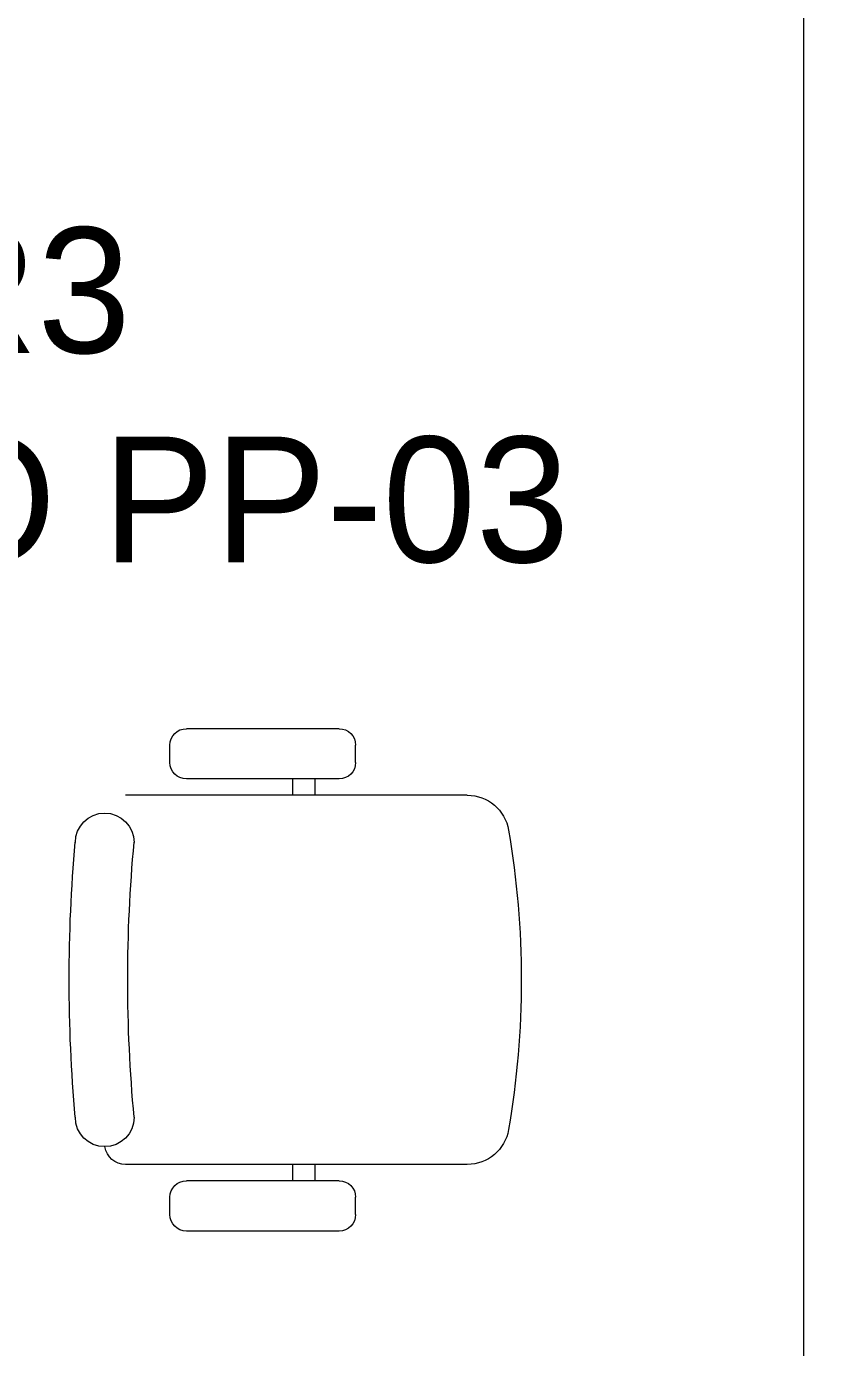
# Model space of a CAD drawing. Header units: metres. Extents: x 75097 to 220695, y -1557923 to -1361206.
# Drawn here: x 207980 to 208954, y -1466925 to -1465346 of the extents above; entities that cross this region are included whole.
import ezdxf
from ezdxf import colors
from ezdxf.entities.mleader import LeaderData, LeaderLine
from ezdxf.math import Vec2, Vec3

# ---------------------------------------------------------------- set-up
doc = ezdxf.new("R2010")
doc.units = ezdxf.units.M
doc.layers.get('0').update_dxf_attribs({"lineweight": 0})
doc.layers.add('A-100 - Copy$0$Medical Equipment and Furniture', color=8, linetype='Continuous', lineweight=0)
doc.layers.add('A-100 - Copy$0$NEW', color=8, linetype='Continuous', lineweight=5)
doc.layers.add('E-POWR', color=7, linetype='Continuous', lineweight=9, true_color=0x4e7e3e)
doc.styles.get("Standard").update_dxf_attribs({"font": 'GOTHIC.TTF'})

# ---------------------------------------------------------------- blocks, each defined once
blk = doc.blocks.new('*X81')
for p, q in [((5, 3), (5, 3)), ((5, 3), (5, 3)), ((5, 3), (5, 3)), ((5, 3), (5, 3)), ((5, 3), (5, 3)), ((5, 3), (5, 3)), ((5, 3), (5, 3)), ((5, 3), (5, 3)), ((5, 3), (5, 3)), ((5, 3), (5, 3)), ((5, 3), (5, 3)), ((5, 3), (5, 3)), ((5, 3), (5, 3)), ((5, 3), (5, 3)), ((5, 3), (5, 3)), ((5, 3), (5, 3)), ((5, 3), (5, 3)), ((5, 3), (5, 3)), ((5, 3), (5, 3)), ((5, 3), (5, 3)), ((5, 3), (5, 3)), ((5, 3), (5, 3)), ((5, 3), (5, 3)), ((5, 3), (5, 3)), ((5, 3), (5, 3)), ((5, 3), (5, 3)), ((5, 3), (5, 3)), ((5, 3), (5, 3)), ((5, 3), (5, 3)), ((5, 3), (5, 3)), ((5, 3), (5, 3)), ((5, 3), (5, 3)), ((5, 3), (5, 3)), ((5, 3), (5, 3)), ((5, 3), (5, 3)), ((5, 3), (5, 3)), ((5, 3), (5, 3)), ((5, 3), (5, 3)), ((5, 3), (5, 3)), ((5, 3), (5, 3)), ((5, 3), (5, 3)), ((5, 3), (5, 3)), ((5, 3), (5, 3)), ((5, 3), (5, 3)), ((5, 3), (5, 3)), ((5, 3), (5, 3)), ((5, 3), (5, 3)), ((5, 3), (5, 3)), ((5, 3), (5, 3)), ((5, 3), (5, 3)), ((5, 3), (5, 3)), ((5, 3), (5, 3)), ((5, 3), (5, 3)), ((5, 3), (5, 3)), ((5, 3), (5, 3)), ((5, 3), (5, 3)), ((5, 3), (5, 3)), ((5, 3), (5, 3)), ((5, 3), (5, 3)), ((5, 3), (5, 3)), ((5, 3), (5, 3)), ((5, 3), (5, 3)), ((5, 3), (5, 3)), ((5, 3), (5, 3)), ((5, 3), (5, 3)), ((5, 3), (5, 3)), ((6, 3), (5, 3)), ((5, 3), (5, 3)), ((6, 3), (5, 3)), ((5, 3), (5, 3)), ((6, 3), (5, 3)), ((5, 3), (5, 3)), ((6, 3), (5, 3)), ((5, 3), (5, 3)), ((5, 3), (5, 3)), ((5, 3), (5, 3)), ((5, 3), (5, 3)), ((5, 3), (5, 3)), ((5, 3), (5, 3)), ((5, 3), (5, 3)), ((5, 3), (5, 3)), ((5, 3), (5, 3)), ((5, 3), (5, 3)), ((5, 3), (5, 3)), ((5, 3), (5, 3)), ((5, 3), (5, 3)), ((5, 3), (5, 3)), ((5, 3), (5, 3)), ((5, 3), (5, 3)), ((5, 3), (5, 3)), ((5, 3), (5, 3)), ((5, 3), (5, 3)), ((5, 3), (5, 3)), ((5, 3), (5, 3)), ((5, 3), (5, 3)), ((5, 3), (5, 3)), ((6, 3), (6, 3)), ((6, 3), (6, 3)), ((6, 3), (6, 3)), ((6, 3), (6, 3)), ((6, 3), (6, 3)), ((6, 3), (6, 3)), ((6, 3), (6, 3)), ((6, 3), (6, 3)), ((6, 3), (6, 3)), ((6, 3), (6, 3)), ((6, 3), (6, 3)), ((6, 3), (6, 3)), ((6, 3), (6, 3)), ((6, 3), (6, 3)), ((6, 3), (6, 3)), ((6, 3), (6, 3)), ((6, 3), (6, 3)), ((6, 3), (6, 3)), ((6, 3), (6, 3)), ((6, 3), (6, 3)), ((6, 3), (6, 3)), ((6, 3), (6, 3)), ((6, 3), (6, 3)), ((6, 3), (6, 3)), ((6, 3), (6, 3)), ((6, 3), (6, 3)), ((6, 3), (6, 3)), ((6, 3), (6, 3)), ((6, 3), (6, 3)), ((6, 3), (6, 3)), ((6, 3), (6, 3)), ((6, 3), (6, 3)), ((6, 3), (6, 3)), ((6, 3), (6, 3)), ((6, 3), (6, 3)), ((6, 3), (6, 3)), ((6, 3), (6, 3)), ((6, 3), (6, 3)), ((6, 3), (6, 3)), ((6, 3), (6, 3)), ((6, 3), (6, 3)), ((6, 3), (6, 3)), ((6, 3), (6, 3)), ((6, 3), (6, 3)), ((6, 3), (6, 3)), ((6, 3), (6, 3)), ((6, 3), (6, 3)), ((6, 3), (6, 3)), ((6, 3), (6, 3)), ((6, 3), (6, 3)), ((6, 3), (6, 3)), ((6, 3), (6, 3)), ((6, 3), (6, 3)), ((6, 3), (6, 3)), ((6, 3), (6, 3)), ((6, 3), (6, 3)), ((6, 3), (6, 3)), ((6, 3), (6, 3)), ((6, 3), (6, 3)), ((6, 3), (6, 3)), ((6, 3), (6, 3)), ((6, 3), (6, 3)), ((6, 3), (6, 3)), ((6, 3), (6, 3)), ((6, 3), (6, 3)), ((6, 3), (6, 3)), ((6, 3), (6, 3)), ((6, 3), (6, 3)), ((6, 3), (6, 3)), ((6, 3), (6, 3)), ((6, 3), (6, 3)), ((6, 3), (6, 3)), ((6, 3), (6, 3)), ((6, 3), (6, 3)), ((6, 3), (6, 3)), ((6, 3), (6, 3)), ((6, 3), (6, 3)), ((6, 3), (6, 3)), ((6, 3), (6, 3)), ((6, 3), (6, 3)), ((6, 3), (6, 3)), ((6, 3), (6, 3)), ((6, 3), (6, 3)), ((6, 3), (6, 3)), ((6, 3), (6, 3)), ((6, 3), (6, 3)), ((6, 3), (6, 3)), ((6, 3), (6, 3)), ((6, 3), (6, 3)), ((6, 3), (6, 3)), ((6, 3), (6, 3)), ((6, 3), (6, 3)), ((6, 3), (6, 3)), ((6, 3), (6, 3)), ((6, 3), (6, 3)), ((6, 3), (6, 3)), ((6, 3), (6, 3)), ((6, 3), (6, 3)), ((6, 3), (6, 3)), ((6, 3), (6, 3)), ((6, 3), (6, 3)), ((6, 3), (6, 3)), ((6, 3), (6, 3)), ((6, 3), (6, 3)), ((6, 3), (6, 3)), ((6, 3), (6, 3)), ((6, 3), (6, 3)), ((6, 3), (6, 3)), ((6, 3), (6, 3)), ((6, 3), (6, 3)), ((6, 3), (6, 3)), ((6, 3), (6, 3)), ((6, 3), (6, 3)), ((6, 3), (6, 3)), ((6, 3), (6, 3)), ((6, 3), (6, 3)), ((6, 3), (6, 3)), ((6, 3), (6, 3)), ((6, 3), (6, 3)), ((6, 3), (6, 3)), ((6, 3), (6, 3)), ((6, 3), (6, 3)), ((6, 3), (6, 3)), ((6, 3), (6, 3)), ((6, 3), (6, 3)), ((6, 3), (6, 3)), ((6, 3), (6, 3)), ((6, 3), (6, 3)), ((6, 3), (6, 3)), ((6, 3), (6, 3)), ((6, 3), (6, 3)), ((6, 3), (6, 3)), ((6, 3), (6, 3)), ((6, 3), (6, 3)), ((6, 3), (6, 3)), ((6, 3), (6, 3)), ((6, 3), (6, 3)), ((6, 3), (6, 3)), ((6, 3), (6, 3)), ((6, 3), (6, 3)), ((6, 3), (6, 3)), ((6, 3), (6, 3)), ((6, 3), (6, 3)), ((6, 3), (6, 3)), ((6, 3), (6, 3)), ((6, 3), (6, 3)), ((6, 3), (6, 3)), ((6, 3), (6, 3)), ((6, 3), (6, 3)), ((6, 3), (6, 3)), ((6, 3), (6, 3)), ((6, 3), (6, 3)), ((6, 3), (6, 3)), ((6, 3), (6, 3)), ((6, 3), (6, 3)), ((6, 3), (6, 3)), ((6, 3), (6, 3)), ((6, 3), (6, 3)), ((6, 3), (6, 3)), ((6, 3), (6, 3)), ((6, 3), (6, 3)), ((6, 3), (6, 3)), ((6, 3), (6, 3)), ((6, 3), (6, 3)), ((6, 3), (6, 3)), ((6, 3), (6, 3)), ((6, 3), (6, 3)), ((6, 3), (6, 3)), ((6, 3), (6, 3)), ((6, 3), (6, 3)), ((6, 3), (6, 3)), ((6, 3), (6, 3)), ((6, 3), (6, 3)), ((6, 3), (6, 3)), ((6, 3), (6, 3)), ((6, 3), (6, 3)), ((6, 3), (6, 3)), ((6, 3), (6, 3)), ((6, 3), (6, 3)), ((6, 3), (6, 3)), ((6, 3), (6, 3)), ((6, 3), (6, 3)), ((6, 3), (6, 3)), ((6, 3), (6, 3)), ((6, 3), (6, 3)), ((6, 3), (6, 3)), ((6, 3), (6, 3)), ((6, 3), (6, 3)), ((6, 3), (6, 3)), ((6, 3), (6, 3)), ((6, 3), (6, 3)), ((6, 3), (6, 3)), ((6, 3), (6, 3)), ((6, 3), (6, 3)), ((6, 3), (6, 3)), ((6, 3), (6, 3)), ((6, 3), (6, 3)), ((6, 3), (6, 3)), ((6, 3), (6, 3)), ((6, 3), (6, 3)), ((6, 3), (6, 3)), ((6, 3), (6, 3)), ((6, 3), (6, 3)), ((6, 3), (6, 3)), ((6, 3), (5, 3)), ((6, 3), (5, 3)), ((6, 3), (5, 3)), ((6, 3), (5, 3)), ((6, 3), (5, 3)), ((6, 3), (6, 3)), ((6, 3), (6, 3)), ((6, 3), (6, 3)), ((6, 3), (6, 3)), ((6, 3), (6, 3)), ((6, 3), (6, 3)), ((6, 3), (6, 3)), ((6, 3), (6, 3)), ((6, 3), (6, 3)), ((6, 3), (6, 3)), ((6, 3), (6, 3)), ((6, 3), (6, 3)), ((6, 3), (6, 3)), ((6, 3), (6, 3)), ((6, 3), (6, 3)), ((6, 3), (6, 3)), ((6, 3), (6, 3)), ((6, 3), (6, 3)), ((6, 3), (6, 3)), ((6, 3), (6, 3)), ((6, 3), (6, 3)), ((6, 3), (6, 3)), ((6, 3), (6, 3)), ((6, 3), (6, 3)), ((6, 3), (6, 3)), ((6, 3), (6, 3)), ((6, 3), (6, 3)), ((6, 3), (6, 3)), ((6, 3), (6, 3)), ((6, 3), (6, 3)), ((6, 3), (6, 3)), ((6, 3), (6, 3)), ((6, 3), (6, 3)), ((6, 3), (6, 3)), ((6, 3), (6, 3)), ((6, 3), (6, 3)), ((6, 3), (6, 3)), ((6, 3), (6, 3)), ((6, 3), (6, 3)), ((6, 3), (6, 3)), ((6, 3), (6, 3)), ((6, 3), (6, 3)), ((6, 3), (6, 3)), ((6, 3), (6, 3)), ((6, 3), (6, 3)), ((6, 3), (6, 3)), ((6, 3), (6, 3)), ((6, 3), (6, 3)), ((6, 3), (6, 3)), ((6, 3), (6, 3)), ((6, 3), (6, 3)), ((6, 3), (6, 3)), ((6, 3), (6, 3)), ((6, 3), (6, 3)), ((6, 3), (6, 3)), ((6, 3), (6, 3)), ((6, 3), (6, 3)), ((6, 3), (6, 3)), ((6, 3), (6, 3)), ((6, 3), (6, 3)), ((6, 3), (6, 3)), ((6, 3), (6, 3)), ((6, 3), (6, 3)), ((6, 3), (6, 3)), ((6, 3), (6, 3)), ((6, 3), (6, 3)), ((6, 3), (6, 3)), ((6, 3), (6, 3)), ((6, 3), (6, 3)), ((6, 3), (6, 3)), ((6, 3), (6, 3)), ((6, 3), (6, 3)), ((6, 3), (6, 3)), ((6, 3), (6, 3)), ((6, 3), (6, 3)), ((6, 3), (6, 3)), ((6, 3), (6, 3)), ((6, 3), (6, 3)), ((6, 3), (6, 3)), ((6, 3), (6, 3)), ((6, 3), (6, 3)), ((6, 3), (6, 3)), ((6, 3), (6, 3)), ((6, 3), (6, 3)), ((6, 3), (6, 3)), ((6, 3), (6, 3)), ((6, 3), (6, 3)), ((6, 3), (6, 3)), ((6, 3), (6, 3)), ((6, 3), (6, 3)), ((6, 3), (6, 3)), ((6, 3), (6, 3)), ((6, 3), (6, 3)), ((6, 3), (6, 3)), ((6, 3), (6, 3)), ((6, 3), (6, 3)), ((6, 3), (6, 3)), ((6, 3), (6, 3)), ((6, 3), (6, 3)), ((6, 3), (6, 3)), ((6, 3), (6, 3)), ((6, 3), (6, 3)), ((6, 3), (6, 3)), ((6, 3), (6, 3)), ((6, 3), (6, 3)), ((6, 3), (6, 3)), ((6, 3), (6, 3)), ((6, 3), (6, 3)), ((6, 3), (6, 3)), ((6, 3), (6, 3)), ((6, 3), (6, 3)), ((6, 3), (6, 3)), ((6, 3), (6, 3)), ((6, 3), (6, 3)), ((6, 3), (6, 3)), ((6, 3), (6, 3)), ((6, 3), (6, 3)), ((6, 3), (6, 3)), ((6, 3), (6, 3)), ((6, 3), (6, 3)), ((6, 3), (6, 3)), ((6, 3), (6, 3)), ((6, 3), (6, 3)), ((6, 3), (6, 3)), ((6, 3), (6, 3)), ((6, 3), (6, 3)), ((6, 3), (6, 3)), ((6, 3), (6, 3)), ((6, 3), (6, 3)), ((6, 3), (6, 3)), ((6, 3), (6, 3)), ((6, 3), (6, 3)), ((6, 3), (6, 3)), ((6, 3), (6, 3)), ((6, 3), (6, 3)), ((6, 3), (6, 3)), ((6, 3), (6, 3)), ((6, 3), (6, 3)), ((6, 3), (6, 3)), ((6, 3), (6, 3)), ((6, 3), (6, 3)), ((6, 3), (6, 3)), ((6, 3), (6, 3)), ((6, 3), (6, 3)), ((6, 3), (6, 3)), ((6, 3), (6, 3)), ((6, 3), (6, 3)), ((6, 3), (6, 3)), ((6, 3), (6, 3)), ((6, 3), (6, 3)), ((6, 3), (6, 3)), ((6, 3), (6, 3)), ((6, 3), (6, 3)), ((6, 3), (6, 3)), ((6, 3), (6, 3)), ((6, 3), (6, 3)), ((6, 3), (6, 3)), ((6, 3), (6, 3)), ((6, 3), (6, 3)), ((6, 3), (6, 3)), ((6, 3), (6, 3)), ((6, 3), (6, 3)), ((6, 3), (6, 3)), ((6, 3), (6, 3)), ((6, 3), (6, 3)), ((6, 3), (6, 3)), ((6, 3), (6, 3)), ((6, 3), (6, 3)), ((6, 3), (6, 3)), ((6, 3), (6, 3)), ((6, 3), (6, 3)), ((6, 3), (6, 3)), ((6, 3), (6, 3)), ((6, 3), (6, 3)), ((6, 3), (6, 3)), ((6, 3), (6, 3)), ((6, 3), (6, 3)), ((6, 3), (6, 3)), ((6, 3), (6, 3)), ((6, 3), (6, 3)), ((6, 3), (6, 3)), ((6, 3), (6, 3)), ((6, 3), (6, 3)), ((6, 3), (6, 3)), ((6, 3), (6, 3)), ((6, 3), (6, 3)), ((6, 3), (6, 3)), ((6, 3), (6, 3)), ((6, 3), (6, 3)), ((6, 3), (6, 3)), ((6, 3), (6, 3)), ((6, 3), (6, 3)), ((6, 3), (6, 3)), ((6, 3), (6, 3)), ((6, 3), (6, 3)), ((6, 3), (6, 3)), ((6, 3), (6, 3)), ((6, 3), (6, 3)), ((6, 3), (6, 3)), ((6, 3), (6, 3)), ((6, 3), (6, 3)), ((6, 3), (6, 3)), ((6, 3), (6, 3)), ((6, 3), (6, 3)), ((6, 3), (6, 3)), ((6, 3), (6, 3)), ((6, 3), (6, 3)), ((6, 3), (6, 3)), ((6, 3), (6, 3)), ((6, 3), (6, 3)), ((6, 3), (6, 3)), ((6, 3), (6, 3)), ((6, 3), (6, 3)), ((6, 3), (6, 3)), ((6, 3), (6, 3)), ((6, 3), (6, 3)), ((6, 3), (6, 3)), ((6, 3), (6, 3)), ((6, 3), (6, 3)), ((6, 3), (6, 3)), ((6, 3), (6, 3)), ((6, 3), (6, 3)), ((6, 3), (6, 3)), ((6, 3), (6, 3)), ((6, 3), (6, 3)), ((6, 3), (6, 3)), ((6, 3), (6, 3)), ((6, 3), (6, 3)), ((6, 3), (6, 3)), ((6, 3), (6, 3)), ((6, 3), (6, 3)), ((6, 3), (6, 3)), ((6, 3), (6, 3)), ((6, 3), (6, 3)), ((6, 3), (6, 3)), ((6, 3), (6, 3)), ((6, 3), (6, 3)), ((6, 3), (6, 3)), ((6, 3), (6, 3)), ((6, 3), (6, 3)), ((6, 3), (6, 3)), ((6, 3), (6, 3)), ((6, 3), (6, 3)), ((6, 3), (6, 3)), ((6, 3), (6, 3)), ((6, 3), (6, 3)), ((6, 3), (6, 3)), ((6, 3), (6, 3)), ((6, 3), (6, 3)), ((6, 3), (6, 3)), ((6, 3), (6, 3)), ((6, 3), (6, 3)), ((6, 3), (6, 3)), ((6, 3), (6, 3)), ((6, 3), (6, 3)), ((6, 3), (6, 3)), ((6, 3), (6, 3)), ((6, 3), (6, 3)), ((6, 3), (6, 3)), ((6, 3), (6, 3)), ((6, 3), (6, 3)), ((6, 3), (6, 3)), ((6, 3), (6, 3)), ((6, 3), (6, 3)), ((6, 3), (6, 3)), ((6, 3), (6, 3)), ((6, 3), (6, 3)), ((6, 3), (6, 3)), ((6, 3), (6, 3)), ((6, 3), (6, 3)), ((6, 3), (6, 3)), ((6, 3), (6, 3)), ((6, 3), (6, 3)), ((6, 3), (6, 3)), ((6, 3), (6, 3)), ((6, 3), (6, 3)), ((6, 3), (6, 3)), ((6, 3), (6, 3)), ((6, 3), (6, 3)), ((6, 3), (6, 3)), ((6, 3), (6, 3)), ((6, 3), (6, 3)), ((6, 3), (6, 3)), ((6, 3), (6, 3)), ((6, 3), (6, 3)), ((6, 3), (6, 3)), ((6, 3), (6, 3)), ((6, 3), (6, 3)), ((6, 3), (6, 3)), ((6, 3), (6, 3)), ((6, 3), (6, 3)), ((6, 3), (6, 3)), ((6, 3), (6, 3)), ((6, 3), (6, 3)), ((6, 3), (6, 3)), ((6, 3), (6, 3)), ((6, 3), (6, 3)), ((6, 3), (6, 3)), ((6, 3), (6, 3)), ((6, 3), (6, 3)), ((6, 3), (6, 3)), ((6, 3), (6, 3)), ((6, 3), (6, 3)), ((6, 3), (6, 3)), ((6, 3), (6, 3)), ((6, 3), (6, 3)), ((6, 3), (6, 3)), ((6, 3), (6, 3)), ((6, 3), (6, 3)), ((6, 3), (6, 3)), ((6, 3), (6, 3)), ((6, 3), (6, 3)), ((6, 3), (6, 3)), ((6, 3), (6, 3)), ((6, 3), (6, 3)), ((6, 3), (6, 3)), ((6, 3), (6, 3))]:
    blk.add_line(p, q)
blk = doc.blocks.new('*X82')
for p, q in [((13, 1), (13, 1)), ((13, 1), (13, 1)), ((13, 1), (13, 1)), ((13, 1), (13, 1)), ((13, 1), (13, 1)), ((13, 1), (13, 1)), ((13, 1), (13, 1)), ((13, 1), (13, 1)), ((13, 1), (13, 1)), ((13, 1), (13, 1)), ((13, 1), (13, 1)), ((13, 1), (13, 1)), ((13, 1), (13, 1)), ((13, 1), (13, 1)), ((13, 1), (13, 1)), ((13, 1), (14, 1)), ((13, 1), (14, 1)), ((13, 1), (14, 1)), ((13, 1), (13, 1)), ((13, 1), (13, 1)), ((13, 1), (13, 1)), ((13, 1), (13, 1)), ((13, 1), (13, 1)), ((13, 1), (13, 1)), ((13, 1), (13, 1)), ((13, 1), (13, 1)), ((13, 1), (13, 1)), ((13, 1), (13, 1)), ((13, 1), (13, 1)), ((13, 1), (13, 1)), ((13, 1), (13, 1)), ((13, 1), (13, 1)), ((13, 1), (13, 1)), ((13, 1), (13, 1)), ((13, 1), (13, 1)), ((13, 1), (13, 1)), ((13, 1), (13, 1)), ((13, 1), (13, 1)), ((13, 1), (13, 1)), ((13, 1), (13, 1)), ((13, 1), (13, 1)), ((13, 1), (13, 1)), ((13, 1), (13, 1)), ((13, 1), (13, 1)), ((13, 1), (13, 1)), ((13, 1), (13, 1)), ((13, 1), (13, 1)), ((13, 1), (13, 1)), ((13, 1), (13, 1)), ((13, 1), (13, 1)), ((13, 1), (13, 1)), ((13, 1), (13, 1)), ((13, 1), (13, 1)), ((13, 1), (13, 1)), ((13, 1), (13, 1)), ((13, 1), (13, 1)), ((13, 1), (13, 1)), ((13, 1), (13, 1)), ((13, 1), (13, 1)), ((13, 1), (13, 1)), ((13, 1), (13, 1)), ((13, 1), (13, 1)), ((13, 1), (13, 1)), ((13, 1), (13, 1)), ((13, 1), (13, 1)), ((13, 1), (13, 1)), ((13, 1), (13, 1)), ((13, 1), (13, 1)), ((13, 1), (13, 1)), ((13, 1), (13, 1)), ((13, 1), (13, 1)), ((13, 1), (13, 1)), ((13, 1), (13, 1)), ((13, 1), (13, 1)), ((13, 1), (13, 1)), ((13, 1), (13, 1)), ((13, 1), (13, 1)), ((13, 1), (13, 1)), ((13, 1), (13, 1)), ((13, 1), (13, 1)), ((13, 1), (13, 1)), ((13, 1), (13, 1)), ((13, 1), (13, 1)), ((13, 1), (13, 1)), ((13, 1), (13, 1)), ((13, 1), (13, 1)), ((13, 1), (13, 1)), ((13, 1), (13, 1)), ((13, 1), (13, 1)), ((13, 1), (13, 1)), ((13, 1), (13, 1)), ((13, 1), (13, 1)), ((13, 1), (13, 1)), ((13, 1), (13, 1)), ((13, 1), (13, 1)), ((13, 1), (13, 1)), ((13, 1), (13, 1)), ((13, 1), (13, 1)), ((13, 1), (13, 1)), ((13, 1), (13, 1)), ((13, 1), (13, 1)), ((13, 1), (13, 1)), ((13, 1), (13, 1)), ((13, 1), (13, 1)), ((13, 1), (13, 1)), ((13, 1), (13, 1)), ((13, 1), (13, 1)), ((13, 1), (13, 1)), ((13, 1), (13, 1)), ((13, 1), (13, 1)), ((13, 1), (13, 1)), ((13, 1), (13, 1)), ((13, 1), (13, 1)), ((13, 1), (13, 1)), ((13, 1), (13, 1)), ((13, 1), (13, 1)), ((13, 1), (13, 1)), ((13, 1), (13, 1)), ((13, 1), (13, 1)), ((13, 1), (13, 1)), ((13, 1), (13, 1)), ((13, 1), (13, 1)), ((13, 1), (13, 1)), ((13, 1), (14, 1)), ((13, 0), (13, 0)), ((13, 0), (13, 0)), ((13, 0), (13, 0)), ((13, 0), (13, 0)), ((13, 0), (13, 0)), ((13, 0), (13, 0)), ((13, 0), (13, 0)), ((13, 0), (13, 0)), ((13, 0), (13, 0)), ((13, 0), (13, 0)), ((13, 0), (13, 0)), ((13, 0), (13, 0)), ((13, 0), (13, 0)), ((13, 0), (13, 0)), ((13, 0), (13, 0)), ((13, 0), (13, 0)), ((13, 0), (13, 0)), ((13, 0), (13, 0)), ((13, 0), (13, 0)), ((13, 0), (13, 0)), ((13, 0), (13, 0)), ((13, 0), (13, 0)), ((13, 0), (13, 0)), ((13, 0), (13, 0)), ((13, 0), (13, 0)), ((13, 0), (13, 0)), ((13, 0), (13, 0)), ((13, 0), (13, 0)), ((13, 0), (13, 0)), ((13, 0), (13, 0)), ((13, 0), (13, 0)), ((13, 0), (13, 0)), ((13, 0), (13, 0)), ((13, 0), (13, 0)), ((13, 0), (13, 0)), ((13, 0), (13, 0)), ((13, 0), (13, 0)), ((13, 0), (13, 0)), ((13, 0), (13, 0)), ((13, 0), (13, 0)), ((13, 0), (13, 0)), ((13, 0), (13, 0)), ((13, 0), (13, 0)), ((13, 0), (13, 0)), ((13, 0), (13, 0)), ((13, 0), (13, 0)), ((13, 0), (13, 0)), ((13, 0), (13, 0)), ((13, 0), (14, 0)), ((13, 0), (14, 0)), ((13, 0), (13, 0)), ((13, 0), (14, 0)), ((14, 1), (14, 1)), ((14, 1), (14, 1)), ((14, 1), (14, 1)), ((14, 1), (14, 1)), ((14, 1), (14, 1)), ((14, 1), (14, 1)), ((14, 1), (14, 1)), ((14, 1), (14, 1)), ((14, 1), (14, 1)), ((14, 1), (14, 1)), ((14, 1), (14, 1)), ((14, 1), (14, 1)), ((14, 1), (14, 1)), ((14, 1), (14, 1)), ((14, 1), (14, 1)), ((14, 1), (14, 1)), ((14, 1), (14, 1)), ((14, 1), (14, 1)), ((14, 1), (14, 1)), ((14, 1), (14, 1)), ((14, 1), (14, 1)), ((14, 1), (14, 1)), ((14, 1), (14, 1)), ((14, 1), (14, 1)), ((14, 1), (14, 1)), ((14, 1), (14, 1)), ((14, 1), (14, 1)), ((14, 1), (14, 1)), ((14, 1), (14, 1)), ((14, 1), (14, 1)), ((14, 1), (14, 1)), ((14, 1), (14, 1)), ((14, 1), (14, 1)), ((14, 1), (14, 1)), ((14, 1), (14, 1)), ((14, 1), (14, 1)), ((14, 1), (14, 1)), ((14, 1), (14, 1)), ((14, 1), (14, 1)), ((14, 1), (14, 1)), ((14, 1), (14, 1)), ((14, 1), (14, 1)), ((14, 1), (14, 1)), ((14, 1), (14, 1)), ((14, 1), (14, 1)), ((14, 1), (14, 1)), ((14, 1), (14, 1)), ((14, 1), (14, 1)), ((14, 1), (14, 1)), ((14, 1), (14, 1)), ((14, 1), (14, 1)), ((14, 1), (14, 1)), ((14, 1), (14, 1)), ((14, 1), (14, 1)), ((14, 1), (14, 1)), ((14, 1), (14, 1)), ((14, 1), (14, 1)), ((14, 1), (14, 1)), ((14, 1), (14, 1)), ((14, 1), (14, 1)), ((14, 1), (14, 1)), ((14, 1), (14, 1)), ((14, 1), (14, 1)), ((14, 1), (14, 1)), ((14, 1), (14, 1)), ((14, 1), (14, 1)), ((14, 1), (14, 1)), ((14, 1), (14, 1)), ((14, 1), (14, 1)), ((14, 1), (14, 1)), ((14, 1), (14, 1)), ((14, 1), (14, 1)), ((14, 1), (14, 1)), ((14, 1), (14, 1)), ((14, 1), (14, 1)), ((14, 1), (14, 1)), ((14, 1), (14, 1)), ((14, 1), (14, 1)), ((14, 1), (14, 1)), ((14, 1), (14, 1)), ((14, 1), (14, 1)), ((14, 1), (14, 1)), ((14, 1), (14, 1)), ((14, 1), (14, 1)), ((14, 1), (14, 1)), ((14, 1), (14, 1)), ((14, 1), (14, 1)), ((14, 1), (14, 1)), ((14, 1), (14, 1)), ((14, 1), (14, 1)), ((14, 1), (14, 1)), ((14, 1), (14, 1)), ((14, 1), (14, 1)), ((14, 1), (14, 1)), ((14, 0), (14, 0)), ((14, 0), (14, 0)), ((14, 0), (14, 0)), ((14, 0), (14, 0)), ((14, 0), (14, 0)), ((14, 0), (14, 0)), ((14, 0), (14, 0)), ((14, 0), (14, 0)), ((14, 0), (14, 0)), ((14, 0), (14, 0)), ((14, 0), (14, 0)), ((14, 0), (14, 0)), ((14, 0), (14, 0)), ((14, 0), (14, 0)), ((14, 0), (14, 0)), ((14, 0), (14, 0)), ((14, 0), (14, 0)), ((14, 0), (14, 0)), ((14, 0), (14, 0)), ((14, 0), (14, 0)), ((14, 0), (14, 0)), ((14, 0), (14, 0)), ((14, 0), (14, 0)), ((14, 0), (14, 0)), ((14, 0), (14, 0)), ((14, 0), (14, 0)), ((14, 0), (14, 0)), ((14, 0), (14, 0)), ((14, 0), (14, 0)), ((14, 0), (14, 0)), ((14, 0), (14, 0)), ((14, 0), (14, 0)), ((14, 0), (14, 0)), ((14, 0), (14, 0)), ((14, 0), (14, 0)), ((14, 0), (14, 0)), ((14, 0), (14, 0)), ((14, 0), (14, 0)), ((14, 0), (14, 0)), ((14, 0), (14, 0)), ((14, 0), (14, 0)), ((14, 0), (14, 0)), ((14, 0), (14, 0)), ((14, 0), (14, 0)), ((14, 0), (14, 0)), ((14, 0), (14, 0)), ((14, 0), (14, 0)), ((14, 0), (14, 0)), ((13, 0), (13, 0)), ((13, 0), (14, 0)), ((13, 0), (13, 0)), ((13, 0), (14, 0)), ((13, 0), (13, 0)), ((13, 0), (14, 0)), ((13, 0), (13, 0)), ((13, 0), (13, 0)), ((13, 0), (13, 0)), ((13, 0), (13, 0)), ((13, 0), (14, 0)), ((13, 0), (13, 0)), ((13, 0), (14, 0)), ((13, 0), (13, 0)), ((13, 0), (14, 0)), ((13, 0), (13, 0)), ((13, 0), (14, 0)), ((13, 0), (13, 0)), ((13, 0), (14, 0)), ((13, 0), (13, 0)), ((13, 0), (14, 0)), ((13, 0), (13, 0)), ((13, 0), (14, 0)), ((13, 0), (13, 0)), ((13, 0), (13, 0)), ((13, 0), (13, 0)), ((13, 0), (14, 0)), ((13, 0), (13, 0)), ((13, 0), (14, 0)), ((13, 0), (13, 0)), ((13, 0), (14, 0)), ((13, 0), (13, 0)), ((13, 0), (14, 0)), ((13, 0), (13, 0)), ((13, 0), (13, 0)), ((13, 0), (13, 0)), ((13, 0), (13, 0)), ((13, 0), (13, 0)), ((13, 0), (13, 0)), ((13, 0), (13, 0)), ((13, 0), (13, 0)), ((13, 0), (13, 0)), ((13, 0), (13, 0)), ((13, 0), (13, 0)), ((13, 0), (13, 0)), ((13, 0), (13, 0)), ((13, 0), (13, 0)), ((13, 0), (13, 0)), ((13, 0), (13, 0)), ((13, 0), (13, 0)), ((13, 0), (13, 0)), ((13, 0), (13, 0)), ((13, 0), (13, 0)), ((13, 0), (13, 0)), ((13, 0), (13, 0)), ((13, 0), (13, 0)), ((13, 0), (13, 0)), ((13, 0), (13, 0)), ((13, 0), (13, 0)), ((13, 0), (13, 0)), ((13, 0), (13, 0)), ((13, 0), (13, 0)), ((13, 0), (13, 0)), ((13, 0), (13, 0)), ((13, -1), (13, -1)), ((13, -1), (13, -1)), ((13, -1), (13, -1)), ((13, -1), (13, -1)), ((13, -1), (13, -1)), ((13, -1), (14, -1)), ((13, -1), (13, -1)), ((14, 0), (14, 0)), ((14, 0), (14, 0)), ((14, 0), (14, 0)), ((14, 0), (14, 0)), ((14, 0), (14, 0)), ((14, 0), (14, 0)), ((14, 0), (14, 0)), ((14, 0), (14, 0)), ((14, 0), (14, 0)), ((14, 0), (14, 0)), ((14, 0), (14, 0)), ((14, 0), (14, 0)), ((14, 0), (14, 0)), ((14, 0), (14, 0)), ((14, 0), (14, 0)), ((13, 0), (14, 0)), ((14, 0), (14, 0)), ((14, 0), (14, 0)), ((14, 0), (14, 0)), ((14, 0), (14, 0)), ((14, 0), (14, 0)), ((14, 0), (14, 0)), ((14, 0), (14, 0)), ((14, 0), (14, 0)), ((14, 0), (14, 0)), ((14, 0), (14, 0)), ((14, 0), (14, 0)), ((14, 0), (14, 0)), ((14, 0), (14, 0)), ((14, 0), (14, 0)), ((14, 0), (14, 0)), ((14, 0), (14, 0)), ((14, 0), (14, 0)), ((14, 0), (14, 0)), ((14, 0), (14, 0)), ((14, 0), (14, 0)), ((14, 0), (14, 0)), ((14, 0), (14, 0)), ((14, 0), (14, 0)), ((14, 0), (14, 0)), ((14, 0), (14, 0)), ((14, 0), (14, 0)), ((14, 0), (14, 0)), ((14, 0), (14, 0)), ((14, 0), (14, 0)), ((14, 0), (14, 0)), ((14, 0), (14, 0)), ((14, 0), (14, 0)), ((14, 0), (14, 0)), ((14, 0), (14, 0)), ((14, -1), (14, -1)), ((14, -1), (14, -1)), ((14, -1), (14, -1)), ((14, -1), (14, -1)), ((14, -1), (14, -1))]:
    blk.add_line(p, q)
blk = doc.blocks.new('A-100 - Copy$0$GF21018-P')
for p, q in [((-0.2207, 0.4756), (-0.2207, 0.0675)), ((0.2205, 0.4756), (0.2205, 0.0675)), ((-0.2806, 0.3422), (-0.2598, 0.3422)), ((0.2596, 0.3422), (0.2804, 0.3422)), ((-0.3002, 0.3226), (-0.3002, 0.14)), ((-0.2402, 0.3226), (-0.2402, 0.14)), ((0.24, 0.3226), (0.24, 0.14)), ((0.3, 0.3226), (0.3, 0.14)), ((-0.2402, 0.2937), (-0.2207, 0.2937)), ((0.2205, 0.2937), (0.24, 0.2937)), ((-0.2402, 0.2671), (-0.2207, 0.2671)), ((0.2205, 0.2671), (0.24, 0.2671)), ((-0.2806, 0.1204), (-0.2598, 0.1204)), ((0.2596, 0.1204), (0.2804, 0.1204))]:
    blk.add_line(p, q)
for points in [[(0.24, 0.2937), (0.24, 0.2937), (0.24, 0.2937), (0.24, 0.2937), (0.24, 0.2937), (0.24, 0.2937), (0.24, 0.2937), (0.24, 0.2937), (0.24, 0.2937), (0.24, 0.2937), (0.24, 0.2937), (0.24, 0.2937), (0.24, 0.2937), (0.24, 0.2937), (0.24, 0.2937), (0.24, 0.2937), (0.24, 0.2937), (0.24, 0.2937), (0.24, 0.2937), (0.24, 0.2937), (0.24, 0.2937), (0.24, 0.2937), (0.24, 0.2937), (0.24, 0.2937), (0.24, 0.2937), (0.24, 0.2937), (0.24, 0.2937), (0.24, 0.2937), (0.24, 0.2937), (0.24, 0.2937), (0.24, 0.2937), (0.24, 0.2937), (0.24, 0.2937), (0.24, 0.2937), (0.24, 0.2937), (0.24, 0.2937), (0.24, 0.2937), (0.24, 0.2937), (0.24, 0.2937), (0.24, 0.2937), (0.24, 0.2937), (0.24, 0.2937), (0.24, 0.2937), (0.24, 0.2937), (0.24, 0.2937), (0.24, 0.2937), (0.24, 0.2937), (0.24, 0.2937), (0.24, 0.2937), (0.24, 0.2937), (0.24, 0.2937), (0.24, 0.2937), (0.24, 0.2937), (0.24, 0.2937), (0.24, 0.2937), (0.24, 0.2937), (0.24, 0.2937), (0.24, 0.2937), (0.24, 0.2937), (0.24, 0.2937), (0.24, 0.2937), (0.24, 0.2937), (0.24, 0.2937), (0.24, 0.2937), (0.24, 0.2937), (0.24, 0.2937), (0.24, 0.2937), (0.24, 0.2937), (0.24, 0.2937), (0.24, 0.2937), (0.24, 0.2937), (0.24, 0.2937), (0.24, 0.2937), (0.24, 0.2937), (0.24, 0.2937), (0.24, 0.2937), (0.24, 0.2937), (0.24, 0.2937), (0.24, 0.2937), (0.24, 0.2937), (0.24, 0.2937), (0.24, 0.2937), (0.24, 0.2937), (0.24, 0.2937), (0.24, 0.2937), (0.24, 0.2937), (0.24, 0.2937), (0.24, 0.2937), (0.24, 0.2937), (0.24, 0.2937), (0.24, 0.2937), (0.24, 0.2937), (0.24, 0.2937), (0.24, 0.2937), (0.24, 0.2937), (0.24, 0.2937), (0.24, 0.2937), (0.24, 0.2937), (0.24, 0.2937), (0.24, 0.2937), (0.24, 0.2937), (0.24, 0.2937), (0.24, 0.2937), (0.24, 0.2937), (0.24, 0.2937), (0.24, 0.2937), (0.24, 0.2937), (0.24, 0.2937), (0.24, 0.2937), (0.24, 0.2937), (0.24, 0.2937), (0.24, 0.2937), (0.24, 0.2937), (0.24, 0.2937), (0.24, 0.2937), (0.24, 0.2937), (0.24, 0.2937), (0.24, 0.2937), (0.24, 0.2937), (0.24, 0.2937), (0.24, 0.2937), (0.24, 0.2937), (0.24, 0.2937), (0.24, 0.2937), (0.24, 0.2937), (0.24, 0.2937), (0.24, 0.2937), (0.24, 0.2937), (0.24, 0.2937), (0.24, 0.2937), (0.24, 0.2937), (0.24, 0.2937), (0.24, 0.2937), (0.24, 0.2937), (0.24, 0.2937), (0.24, 0.2937), (0.24, 0.2937), (0.24, 0.2937), (0.24, 0.2937), (0.24, 0.2937), (0.24, 0.2937), (0.24, 0.2937), (0.24, 0.2937), (0.24, 0.2937), (0.24, 0.2937), (0.24, 0.2937), (0.24, 0.2937), (0.24, 0.2937), (0.24, 0.2937), (0.24, 0.2937), (0.24, 0.2937), (0.24, 0.2937), (0.24, 0.2937), (0.24, 0.2937), (0.24, 0.2937), (0.24, 0.2937), (0.24, 0.2937), (0.24, 0.2937), (0.24, 0.2937), (0.24, 0.2937), (0.24, 0.2937), (0.24, 0.2937), (0.24, 0.2937), (0.24, 0.2937), (0.24, 0.2937), (0.24, 0.2937), (0.24, 0.2937), (0.24, 0.2937), (0.24, 0.2937), (0.24, 0.2937), (0.24, 0.2937), (0.24, 0.2937), (0.24, 0.2937), (0.24, 0.2937), (0.24, 0.2937), (0.24, 0.2937), (0.24, 0.2937), (0.24, 0.2937), (0.24, 0.2937), (0.24, 0.2937), (0.24, 0.2937), (0.24, 0.2937), (0.24, 0.2937), (0.24, 0.2937), (0.24, 0.2937), (0.24, 0.2937), (0.24, 0.2937), (0.24, 0.2937), (0.24, 0.2937), (0.24, 0.2937), (0.24, 0.2937), (0.24, 0.2937), (0.24, 0.2937), (0.24, 0.2937), (0.24, 0.2937), (0.24, 0.2937), (0.24, 0.2937), (0.24, 0.2937), (0.24, 0.2937), (0.24, 0.2937), (0.24, 0.2937), (0.24, 0.2937), (0.24, 0.2937), (0.24, 0.2937), (0.24, 0.2937), (0.24, 0.2937), (0.24, 0.2937), (0.24, 0.2937), (0.24, 0.2937), (0.24, 0.2937), (0.24, 0.2937), (0.24, 0.2937), (0.24, 0.2937), (0.24, 0.2937), (0.24, 0.2937), (0.24, 0.2937), (0.24, 0.2937), (0.24, 0.2937), (0.24, 0.2937), (0.24, 0.2937), (0.24, 0.2937), (0.24, 0.2937), (0.24, 0.2937), (0.24, 0.2937), (0.24, 0.2937), (0.24, 0.2937), (0.24, 0.2937), (0.24, 0.2937), (0.24, 0.2937), (0.24, 0.2937), (0.24, 0.2937), (0.24, 0.2937), (0.24, 0.2937), (0.24, 0.2937), (0.24, 0.2937), (0.24, 0.2937), (0.24, 0.2937), (0.24, 0.2937), (0.24, 0.2937), (0.24, 0.2937), (0.24, 0.2937), (0.24, 0.2937), (0.24, 0.2937), (0.24, 0.2937), (0.24, 0.2937), (0.24, 0.2937), (0.24, 0.2937), (0.24, 0.2937), (0.24, 0.2937), (0.24, 0.2937), (0.24, 0.2937), (0.24, 0.2937), (0.24, 0.2937), (0.24, 0.2937), (0.24, 0.2937), (0.24, 0.2937), (0.24, 0.2937), (0.24, 0.2937), (0.24, 0.2937), (0.24, 0.2937), (0.24, 0.2937), (0.24, 0.2937), (0.24, 0.2937), (0.24, 0.2937), (0.24, 0.2937), (0.24, 0.2937), (0.24, 0.2937), (0.24, 0.2937), (0.24, 0.2937), (0.24, 0.2937), (0.24, 0.2937), (0.24, 0.2937), (0.24, 0.2937), (0.24, 0.2937), (0.24, 0.2937), (0.24, 0.2937), (0.24, 0.2937)], [(0.24, 0.2937), (0.24, 0.2937), (0.24, 0.2937), (0.24, 0.2937), (0.24, 0.2937), (0.24, 0.2937), (0.24, 0.2937), (0.24, 0.2937), (0.24, 0.2937), (0.24, 0.2937), (0.24, 0.2937), (0.24, 0.2937), (0.24, 0.2937), (0.24, 0.2937), (0.24, 0.2937), (0.24, 0.2937), (0.24, 0.2937), (0.24, 0.2937), (0.24, 0.2937), (0.24, 0.2937), (0.24, 0.2937), (0.24, 0.2937), (0.24, 0.2937), (0.24, 0.2937), (0.24, 0.2937), (0.24, 0.2937), (0.24, 0.2937), (0.24, 0.2937), (0.24, 0.2937), (0.24, 0.2937), (0.24, 0.2937), (0.24, 0.2937), (0.24, 0.2937), (0.24, 0.2937), (0.24, 0.2937), (0.24, 0.2937), (0.24, 0.2937), (0.24, 0.2937), (0.24, 0.2937), (0.24, 0.2937), (0.24, 0.2937), (0.24, 0.2937), (0.24, 0.2937), (0.24, 0.2937), (0.24, 0.2937), (0.24, 0.2937), (0.24, 0.2937), (0.24, 0.2937), (0.24, 0.2937), (0.24, 0.2937), (0.24, 0.2937), (0.24, 0.2937), (0.24, 0.2937), (0.24, 0.2937), (0.24, 0.2937), (0.24, 0.2937), (0.24, 0.2937), (0.24, 0.2937), (0.24, 0.2937), (0.24, 0.2937), (0.24, 0.2937), (0.24, 0.2937), (0.24, 0.2937), (0.24, 0.2937), (0.24, 0.2937), (0.24, 0.2937), (0.24, 0.2937), (0.24, 0.2937), (0.24, 0.2937), (0.24, 0.2937), (0.24, 0.2937), (0.24, 0.2937), (0.24, 0.2937), (0.24, 0.2937), (0.24, 0.2937), (0.24, 0.2937), (0.24, 0.2937), (0.24, 0.2937), (0.24, 0.2937), (0.24, 0.2937), (0.24, 0.2937), (0.24, 0.2937), (0.24, 0.2937), (0.24, 0.2937), (0.24, 0.2937), (0.24, 0.2937), (0.24, 0.2937), (0.24, 0.2937), (0.24, 0.2937), (0.24, 0.2937), (0.24, 0.2937), (0.24, 0.2937), (0.24, 0.2937), (0.24, 0.2937), (0.24, 0.2937), (0.24, 0.2937), (0.24, 0.2937), (0.24, 0.2937), (0.24, 0.2937), (0.24, 0.2937), (0.24, 0.2937), (0.24, 0.2937), (0.24, 0.2937), (0.24, 0.2937), (0.24, 0.2937), (0.24, 0.2937), (0.24, 0.2937), (0.24, 0.2937), (0.24, 0.2937), (0.24, 0.2937), (0.24, 0.2937), (0.24, 0.2937), (0.24, 0.2937), (0.24, 0.2937), (0.24, 0.2937), (0.24, 0.2937), (0.24, 0.2937), (0.24, 0.2937), (0.24, 0.2937), (0.24, 0.2937), (0.24, 0.2937), (0.24, 0.2937), (0.24, 0.2937), (0.24, 0.2937), (0.24, 0.2937), (0.24, 0.2937), (0.24, 0.2937), (0.24, 0.2937), (0.24, 0.2937), (0.24, 0.2937), (0.24, 0.2937), (0.24, 0.2937), (0.24, 0.2937), (0.24, 0.2937), (0.24, 0.2937), (0.24, 0.2937), (0.24, 0.2937), (0.24, 0.2937), (0.24, 0.2937), (0.24, 0.2937), (0.24, 0.2937), (0.24, 0.2937), (0.24, 0.2937), (0.24, 0.2937), (0.24, 0.2937), (0.24, 0.2937), (0.24, 0.2937), (0.24, 0.2937), (0.24, 0.2937), (0.24, 0.2937), (0.24, 0.2937), (0.24, 0.2937), (0.24, 0.2937), (0.24, 0.2937), (0.24, 0.2937), (0.24, 0.2937), (0.24, 0.2937), (0.24, 0.2937), (0.24, 0.2937), (0.24, 0.2937), (0.24, 0.2937), (0.24, 0.2937), (0.24, 0.2937), (0.24, 0.2937), (0.24, 0.2937), (0.24, 0.2937), (0.24, 0.2937), (0.24, 0.2937), (0.24, 0.2937), (0.24, 0.2937), (0.24, 0.2937), (0.24, 0.2937), (0.24, 0.2937), (0.24, 0.2937), (0.24, 0.2937), (0.24, 0.2937), (0.24, 0.2937), (0.24, 0.2937), (0.24, 0.2937), (0.24, 0.2937), (0.24, 0.2937), (0.24, 0.2937), (0.24, 0.2937), (0.24, 0.2937), (0.24, 0.2937), (0.24, 0.2937), (0.24, 0.2937), (0.24, 0.2937), (0.24, 0.2937), (0.24, 0.2937), (0.24, 0.2937), (0.24, 0.2937), (0.24, 0.2937), (0.24, 0.2937), (0.24, 0.2937), (0.24, 0.2937), (0.24, 0.2937), (0.24, 0.2937), (0.24, 0.2937), (0.24, 0.2937), (0.24, 0.2937), (0.24, 0.2937), (0.24, 0.2937), (0.24, 0.2937), (0.24, 0.2937), (0.24, 0.2937), (0.24, 0.2937), (0.24, 0.2937), (0.24, 0.2937), (0.24, 0.2937), (0.24, 0.2937), (0.24, 0.2937), (0.24, 0.2937), (0.24, 0.2937), (0.24, 0.2937), (0.24, 0.2937), (0.24, 0.2937), (0.24, 0.2937), (0.24, 0.2937)], [(0.24, 0.2937), (0.24, 0.2937), (0.24, 0.2937), (0.24, 0.2937), (0.24, 0.2937), (0.24, 0.2937), (0.24, 0.2937), (0.24, 0.2937), (0.24, 0.2937), (0.24, 0.2937), (0.24, 0.2937), (0.24, 0.2937), (0.24, 0.2937), (0.24, 0.2937), (0.24, 0.2937), (0.24, 0.2937), (0.24, 0.2937), (0.24, 0.2937), (0.24, 0.2937), (0.24, 0.2937), (0.24, 0.2937), (0.24, 0.2937), (0.24, 0.2937), (0.24, 0.2937), (0.24, 0.2937), (0.24, 0.2937), (0.24, 0.2937), (0.24, 0.2937), (0.24, 0.2937), (0.24, 0.2937), (0.24, 0.2937), (0.24, 0.2937), (0.24, 0.2937), (0.24, 0.2937), (0.24, 0.2937), (0.24, 0.2937), (0.24, 0.2937), (0.24, 0.2937), (0.24, 0.2937), (0.24, 0.2937), (0.24, 0.2937), (0.24, 0.2937), (0.24, 0.2937), (0.24, 0.2937), (0.24, 0.2937), (0.24, 0.2937), (0.24, 0.2937), (0.24, 0.2937), (0.24, 0.2937), (0.24, 0.2937), (0.24, 0.2937), (0.24, 0.2937), (0.24, 0.2937), (0.24, 0.2937), (0.24, 0.2937), (0.24, 0.2937), (0.24, 0.2937), (0.24, 0.2937), (0.24, 0.2937), (0.24, 0.2937), (0.24, 0.2937), (0.24, 0.2937), (0.24, 0.2937), (0.24, 0.2937), (0.24, 0.2937), (0.24, 0.2937), (0.24, 0.2937), (0.24, 0.2937), (0.24, 0.2937), (0.24, 0.2937), (0.24, 0.2937), (0.24, 0.2937), (0.24, 0.2937), (0.24, 0.2937), (0.24, 0.2937), (0.24, 0.2937), (0.24, 0.2937), (0.24, 0.2937), (0.24, 0.2937), (0.24, 0.2937), (0.24, 0.2937), (0.24, 0.2937), (0.24, 0.2937), (0.24, 0.2937), (0.24, 0.2937), (0.24, 0.2937), (0.24, 0.2937), (0.24, 0.2937), (0.24, 0.2937), (0.24, 0.2937), (0.24, 0.2937), (0.24, 0.2937), (0.24, 0.2937), (0.24, 0.2937), (0.24, 0.2937), (0.24, 0.2937), (0.24, 0.2937), (0.24, 0.2937), (0.24, 0.2937), (0.24, 0.2937), (0.24, 0.2937), (0.24, 0.2937), (0.24, 0.2937), (0.24, 0.2937), (0.24, 0.2937), (0.24, 0.2937), (0.24, 0.2937), (0.24, 0.2937), (0.24, 0.2937), (0.24, 0.2937), (0.24, 0.2937), (0.24, 0.2937), (0.24, 0.2937), (0.24, 0.2937), (0.24, 0.2937), (0.24, 0.2937), (0.24, 0.2937), (0.24, 0.2937), (0.24, 0.2937), (0.24, 0.2937), (0.24, 0.2937), (0.24, 0.2937), (0.24, 0.2937), (0.24, 0.2937), (0.24, 0.2937), (0.24, 0.2937), (0.24, 0.2937), (0.24, 0.2937), (0.24, 0.2937), (0.24, 0.2937), (0.24, 0.2937), (0.24, 0.2937), (0.24, 0.2937), (0.24, 0.2937), (0.24, 0.2937), (0.24, 0.2937), (0.24, 0.2937), (0.24, 0.2937), (0.24, 0.2937), (0.24, 0.2937), (0.24, 0.2937), (0.24, 0.2937), (0.24, 0.2937), (0.24, 0.2937), (0.24, 0.2937), (0.24, 0.2937), (0.24, 0.2937), (0.24, 0.2937), (0.24, 0.2937), (0.24, 0.2937), (0.24, 0.2937), (0.24, 0.2937), (0.24, 0.2937), (0.24, 0.2937), (0.24, 0.2937), (0.24, 0.2937), (0.24, 0.2937), (0.24, 0.2937), (0.24, 0.2937), (0.24, 0.2937), (0.24, 0.2937), (0.24, 0.2937), (0.24, 0.2937), (0.24, 0.2937), (0.24, 0.2937), (0.24, 0.2937), (0.24, 0.2937), (0.24, 0.2937), (0.24, 0.2937), (0.24, 0.2937), (0.24, 0.2937), (0.24, 0.2937), (0.24, 0.2937), (0.24, 0.2937), (0.24, 0.2937), (0.24, 0.2937), (0.24, 0.2937), (0.24, 0.2937), (0.24, 0.2937), (0.24, 0.2937), (0.24, 0.2937), (0.24, 0.2937), (0.24, 0.2937), (0.24, 0.2937), (0.24, 0.2937), (0.24, 0.2937), (0.24, 0.2937), (0.24, 0.2937), (0.24, 0.2937), (0.24, 0.2937), (0.24, 0.2937), (0.24, 0.2937), (0.24, 0.2937), (0.24, 0.2937), (0.24, 0.2937), (0.24, 0.2937), (0.24, 0.2937), (0.24, 0.2937), (0.24, 0.2937), (0.24, 0.2937), (0.24, 0.2937), (0.24, 0.2937), (0.24, 0.2937), (0.24, 0.2937), (0.24, 0.2937), (0.24, 0.2937), (0.24, 0.2937), (0.24, 0.2937), (0.24, 0.2937), (0.24, 0.2937), (0.24, 0.2937), (0.24, 0.2937), (0.24, 0.2937), (0.24, 0.2937)]]:
    blk.add_lwpolyline(points, close=True)
for centre, radius, start, end in [((-0.0001, -0.5295), 1.0695, 80.3671, 99.6329), ((-0.1707, 0.4756), 0.05, 99.6329, 180), ((0.1705, 0.4756), 0.05, 0, 80.3671), ((-0.2806, 0.3226), 0.0196, 90, 180), ((-0.2598, 0.3226), 0.0196, 360, 90), ((0.2596, 0.3226), 0.0196, 90, 180), ((0.2804, 0.3226), 0.0196, 0, 90), ((-0.2806, 0.14), 0.0196, 180, 270), ((-0.2598, 0.14), 0.0196, 270, 360), ((0.2596, 0.14), 0.0196, 180, 270), ((0.2804, 0.14), 0.0196, 270, 0), ((-0.1957, 0.0675), 0.025, 180, 261.4721), ((-0.1643, 0.0425), 0.0351, 90, 270), ((0, 1.8467), 1.7767, 264.6946, 275.3053), ((0.1641, 0.0425), 0.0351, 270, 90), ((0, 1.8314), 1.8314, 264.8532, 275.147)]:
    blk.add_arc(centre, radius, start, end)
at = {"layer": 'A-100 - Copy$0$NEW'}
for points in [[(0.24, 0.2937), (0.24, 0.2937), (0.24, 0.2937), (0.24, 0.2937), (0.24, 0.2937), (0.24, 0.2937), (0.24, 0.2937), (0.24, 0.2937)], [(0.24, 0.2937), (0.24, 0.2937), (0.24, 0.2937), (0.24, 0.2937), (0.24, 0.2937), (0.24, 0.2937), (0.24, 0.2937)], [(0.24, 0.2937), (0.24, 0.2937), (0.24, 0.2937), (0.24, 0.2937), (0.24, 0.2937), (0.24, 0.2937), (0.24, 0.2937), (0.24, 0.2937), (0.24, 0.2937)], [(0.24, 0.2937), (0.24, 0.2937), (0.24, 0.2937), (0.24, 0.2937), (0.24, 0.2937), (0.24, 0.2937), (0.24, 0.2937), (0.24, 0.2937), (0.24, 0.2937), (0.24, 0.2937)], [(0.24, 0.2937), (0.24, 0.2937), (0.24, 0.2937), (0.24, 0.2937), (0.24, 0.2937), (0.24, 0.2937), (0.24, 0.2937), (0.24, 0.2937), (0.24, 0.2937), (0.24, 0.2937), (0.24, 0.2937), (0.24, 0.2937), (0.24, 0.2937), (0.24, 0.2937), (0.24, 0.2937)], [(0.24, 0.2937), (0.24, 0.2937), (0.24, 0.2937), (0.24, 0.2937), (0.24, 0.2937), (0.24, 0.2937), (0.24, 0.2937), (0.24, 0.2937), (0.24, 0.2937), (0.24, 0.2937)], [(0.24, 0.2937), (0.24, 0.2937), (0.24, 0.2937), (0.24, 0.2937), (0.24, 0.2937), (0.24, 0.2937), (0.24, 0.2937), (0.24, 0.2937), (0.24, 0.2937), (0.24, 0.2937)], [(0.24, 0.2937), (0.24, 0.2937), (0.24, 0.2937), (0.24, 0.2937), (0.24, 0.2937), (0.24, 0.2937), (0.24, 0.2937), (0.24, 0.2937), (0.24, 0.2937), (0.24, 0.2937)], [(0.24, 0.2937), (0.24, 0.2937), (0.24, 0.2937), (0.24, 0.2937), (0.24, 0.2937), (0.24, 0.2937), (0.24, 0.2937), (0.24, 0.2937), (0.24, 0.2937), (0.24, 0.2937), (0.24, 0.2937), (0.24, 0.2937), (0.24, 0.2937), (0.24, 0.2937), (0.24, 0.2937), (0.24, 0.2937), (0.24, 0.2937), (0.24, 0.2937)], [(0.24, 0.2937), (0.24, 0.2937), (0.24, 0.2937), (0.24, 0.2937), (0.24, 0.2937), (0.24, 0.2937), (0.24, 0.2937), (0.24, 0.2937), (0.24, 0.2937), (0.24, 0.2937), (0.24, 0.2937), (0.24, 0.2937)], [(0.24, 0.2937), (0.24, 0.2937), (0.24, 0.2937), (0.24, 0.2937), (0.24, 0.2937), (0.24, 0.2937), (0.24, 0.2937)], [(0.24, 0.2937), (0.24, 0.2937), (0.24, 0.2937), (0.24, 0.2937), (0.24, 0.2937), (0.24, 0.2937), (0.24, 0.2937), (0.24, 0.2937), (0.24, 0.2937), (0.24, 0.2937), (0.24, 0.2937), (0.24, 0.2937), (0.24, 0.2937), (0.24, 0.2937), (0.24, 0.2937), (0.24, 0.2937), (0.24, 0.2937), (0.24, 0.2937), (0.24, 0.2937), (0.24, 0.2937), (0.24, 0.2937), (0.24, 0.2937), (0.24, 0.2937), (0.24, 0.2937), (0.24, 0.2937), (0.24, 0.2937), (0.24, 0.2937), (0.24, 0.2937), (0.24, 0.2937), (0.24, 0.2937), (0.24, 0.2937), (0.24, 0.2937), (0.24, 0.2937), (0.24, 0.2937), (0.24, 0.2937), (0.24, 0.2937), (0.24, 0.2937), (0.24, 0.2937), (0.24, 0.2937), (0.24, 0.2937), (0.24, 0.2937), (0.24, 0.2937), (0.24, 0.2937), (0.24, 0.2937), (0.24, 0.2937), (0.24, 0.2937), (0.24, 0.2937), (0.24, 0.2937), (0.24, 0.2937), (0.24, 0.2937), (0.24, 0.2937), (0.24, 0.2937), (0.24, 0.2937), (0.24, 0.2937), (0.24, 0.2937), (0.24, 0.2937), (0.24, 0.2937), (0.24, 0.2937), (0.24, 0.2937), (0.24, 0.2937), (0.24, 0.2937), (0.24, 0.2937), (0.24, 0.2937), (0.24, 0.2937), (0.24, 0.2937), (0.24, 0.2937), (0.24, 0.2937), (0.24, 0.2937), (0.24, 0.2937), (0.24, 0.2937), (0.24, 0.2937), (0.24, 0.2937), (0.24, 0.2937), (0.24, 0.2937), (0.24, 0.2937), (0.24, 0.2937), (0.24, 0.2937), (0.24, 0.2937), (0.24, 0.2937), (0.24, 0.2937), (0.24, 0.2937), (0.24, 0.2937), (0.24, 0.2937), (0.24, 0.2937), (0.24, 0.2937), (0.24, 0.2937), (0.24, 0.2937), (0.24, 0.2937), (0.24, 0.2937), (0.24, 0.2937), (0.24, 0.2937), (0.24, 0.2937), (0.24, 0.2937), (0.24, 0.2937), (0.24, 0.2937), (0.24, 0.2937), (0.24, 0.2937), (0.24, 0.2937), (0.24, 0.2937), (0.24, 0.2937), (0.24, 0.2937), (0.24, 0.2937), (0.24, 0.2937), (0.24, 0.2937), (0.24, 0.2937), (0.24, 0.2937), (0.24, 0.2937), (0.24, 0.2937), (0.24, 0.2937), (0.24, 0.2937), (0.24, 0.2937)], [(0.24, 0.2937), (0.24, 0.2937), (0.24, 0.2937), (0.24, 0.2937), (0.24, 0.2937), (0.24, 0.2937), (0.24, 0.2937), (0.24, 0.2937), (0.24, 0.2937), (0.24, 0.2937), (0.24, 0.2937), (0.24, 0.2937), (0.24, 0.2937), (0.24, 0.2937), (0.24, 0.2937), (0.24, 0.2937), (0.24, 0.2937)], [(0.24, 0.2937), (0.24, 0.2937), (0.24, 0.2937), (0.24, 0.2937), (0.24, 0.2937), (0.24, 0.2937), (0.24, 0.2937), (0.24, 0.2937), (0.24, 0.2937), (0.24, 0.2937), (0.24, 0.2937), (0.24, 0.2937), (0.24, 0.2937), (0.24, 0.2937), (0.24, 0.2937), (0.24, 0.2937), (0.24, 0.2937), (0.24, 0.2937), (0.24, 0.2937), (0.24, 0.2937), (0.24, 0.2937), (0.24, 0.2937), (0.24, 0.2937), (0.24, 0.2937), (0.24, 0.2937), (0.24, 0.2937), (0.24, 0.2937), (0.24, 0.2937), (0.24, 0.2937), (0.24, 0.2937), (0.24, 0.2937), (0.24, 0.2937), (0.24, 0.2937), (0.24, 0.2937), (0.24, 0.2937), (0.24, 0.2937), (0.24, 0.2937), (0.24, 0.2937), (0.24, 0.2937), (0.24, 0.2937), (0.24, 0.2937), (0.24, 0.2937), (0.24, 0.2937), (0.24, 0.2937), (0.24, 0.2937), (0.24, 0.2937), (0.24, 0.2937), (0.24, 0.2937), (0.24, 0.2937), (0.24, 0.2937), (0.24, 0.2937), (0.24, 0.2937), (0.24, 0.2937), (0.24, 0.2937), (0.24, 0.2937), (0.24, 0.2937), (0.24, 0.2937), (0.24, 0.2937), (0.24, 0.2937), (0.24, 0.2937), (0.24, 0.2937), (0.24, 0.2937), (0.24, 0.2937), (0.24, 0.2937), (0.24, 0.2937), (0.24, 0.2937), (0.24, 0.2937), (0.24, 0.2937), (0.24, 0.2937), (0.24, 0.2937), (0.24, 0.2937), (0.24, 0.2937), (0.24, 0.2937), (0.24, 0.2937), (0.24, 0.2937), (0.24, 0.2937), (0.24, 0.2937), (0.24, 0.2937), (0.24, 0.2937), (0.24, 0.2937), (0.24, 0.2937), (0.24, 0.2937), (0.24, 0.2937), (0.24, 0.2937), (0.24, 0.2937), (0.24, 0.2937), (0.24, 0.2937), (0.24, 0.2937), (0.24, 0.2937)], [(0.24, 0.2937), (0.24, 0.2937), (0.24, 0.2937), (0.24, 0.2937), (0.24, 0.2937), (0.24, 0.2937), (0.24, 0.2937), (0.24, 0.2937), (0.24, 0.2937), (0.24, 0.2937), (0.24, 0.2937), (0.24, 0.2937), (0.24, 0.2937), (0.24, 0.2937), (0.24, 0.2937), (0.24, 0.2937), (0.24, 0.2937), (0.24, 0.2937), (0.24, 0.2937), (0.24, 0.2937), (0.24, 0.2937), (0.24, 0.2937), (0.24, 0.2937), (0.24, 0.2937), (0.24, 0.2937), (0.24, 0.2937), (0.24, 0.2937), (0.24, 0.2937), (0.24, 0.2937), (0.24, 0.2937), (0.24, 0.2937), (0.24, 0.2937), (0.24, 0.2937), (0.24, 0.2937), (0.24, 0.2937), (0.24, 0.2937), (0.24, 0.2937), (0.24, 0.2937), (0.24, 0.2937), (0.24, 0.2937), (0.24, 0.2937), (0.24, 0.2937), (0.24, 0.2937), (0.24, 0.2937), (0.24, 0.2937), (0.24, 0.2937), (0.24, 0.2937), (0.24, 0.2937), (0.24, 0.2937), (0.24, 0.2937), (0.24, 0.2937), (0.24, 0.2937), (0.24, 0.2937), (0.24, 0.2937)]]:
    blk.add_lwpolyline(points, dxfattribs=at)
for name, xscale, yscale, zscale in [('*X81', 8.59375e-11, 8.59375e-11, 8.59375e-11), ('*X82', 5.5e-11, 5.5e-11, 5.5e-11)]:
    blk.add_blockref(name, (0.24, 0.2937), dxfattribs=dict(xscale=xscale, yscale=yscale, zscale=zscale))
blk = doc.blocks.new('A-100 - Copy')
at = {"layer": 'A-100 - Copy$0$Medical Equipment and Furniture'}
blk.add_line((208908.3, -1464852.7, 0), (208908.3, -1469632.7, 0), dxfattribs=at)
at = {"layer": 'A-100 - Copy$0$Medical Equipment and Furniture', "xscale": -1000, "yscale": 1000, "zscale": 1000, "rotation": 270}
blk.add_blockref('A-100 - Copy$0$GF21018-P', (208031.3, -1466485.5), dxfattribs=at)

msp = doc.modelspace()

# ---------------------------------------------------------------- leaders
at = {"layer": 'E-POWR'}
ml = msp.add_multileader_mtext('Standard', dxfattribs=at)
ml.set_content('#R3\\PTO PP-03', color=256)
ml.set_leader_properties()
ml.build(insert=Vec2(0, 0))
ml.multileader.update_dxf_attribs({"text_right_attachment_type": 6, "dogleg_length": 200, "arrow_head_size": 200})
ctx = ml.context
ctx.base_point, ctx.char_height, ctx.arrow_head_size, ctx.landing_gap_size, ctx.plane_origin = Vec3(207737, -1465663.3, 0), 150, 200, 0.09, Vec3(208376.1, -1466746.9, 0)
ctx.right_attachment = 6
notes = []
notes.append((ctx, [(0, (1, 1, 0), (207537, -1465663.3, 0), (1, 0), 200, [(0, [(206728.8, -1465116.7, 0)], 0, [])])]))
ctx.mtext.insert, ctx.mtext.width, ctx.mtext.flow_direction = Vec3(207737, -1465586.5, 0), 1379.369, 5
for ctx, leaders in notes:
    for number, flags, end, landing, length, lines in leaders:
        leader = LeaderData()
        leader.index, (leader.has_last_leader_line, leader.has_dogleg_vector, leader.attachment_direction) = number, flags
        leader.last_leader_point, leader.dogleg_vector, leader.dogleg_length = Vec3(end), Vec3(landing), length
        for number, points, colour, breaks in lines:
            line = LeaderLine()
            line.index, line.vertices, line.color, line.breaks = number, Vec3.list(points), colors.encode_raw_color(colour), breaks
            leader.lines.append(line)
        ctx.leaders.append(leader)

# ---------------------------------------------------------------- next in the draw order: block references
msp.add_blockref('A-100 - Copy', (0, 0))

doc.saveas('drawing.dxf')
